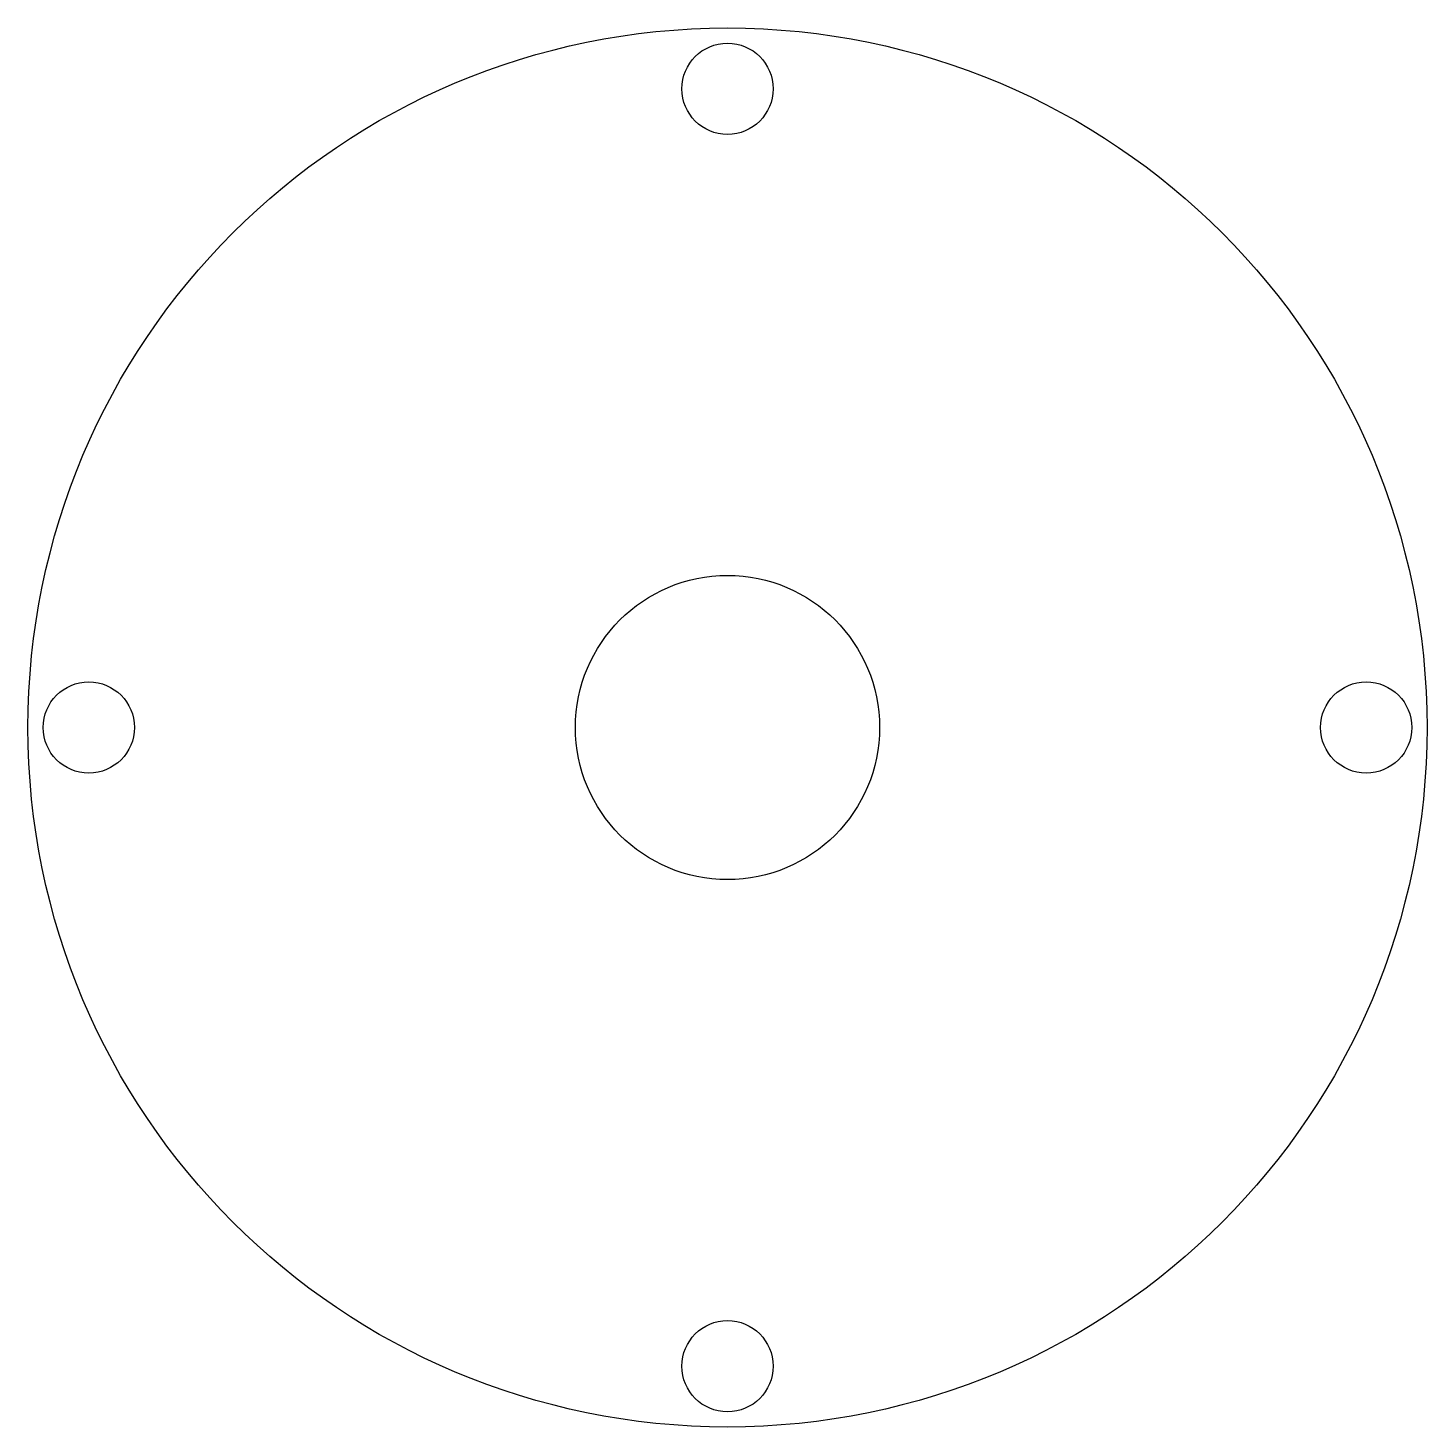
# Model space of a CAD drawing. Header units: millimetres. Extents: x -46 to 46, y -46 to 46.
import ezdxf

# ---------------------------------------------------------------- set-up
doc = ezdxf.new("R2010")
doc.units = ezdxf.units.MM

msp = doc.modelspace()

# ---------------------------------------------------------------- linework, layer by layer
at = {"layer": 'BOLT'}
for centre in [(0, 42), (-42, 0), (42, 0), (0, -42)]:
    msp.add_circle(centre, 3, dxfattribs=at)
at = {"layer": 'CENTER_HOLE'}
msp.add_circle((0, 0), 10, dxfattribs=at)
at = {"layer": 'OD'}
msp.add_circle((0, 0), 46, dxfattribs=at)

doc.saveas('drawing.dxf')
